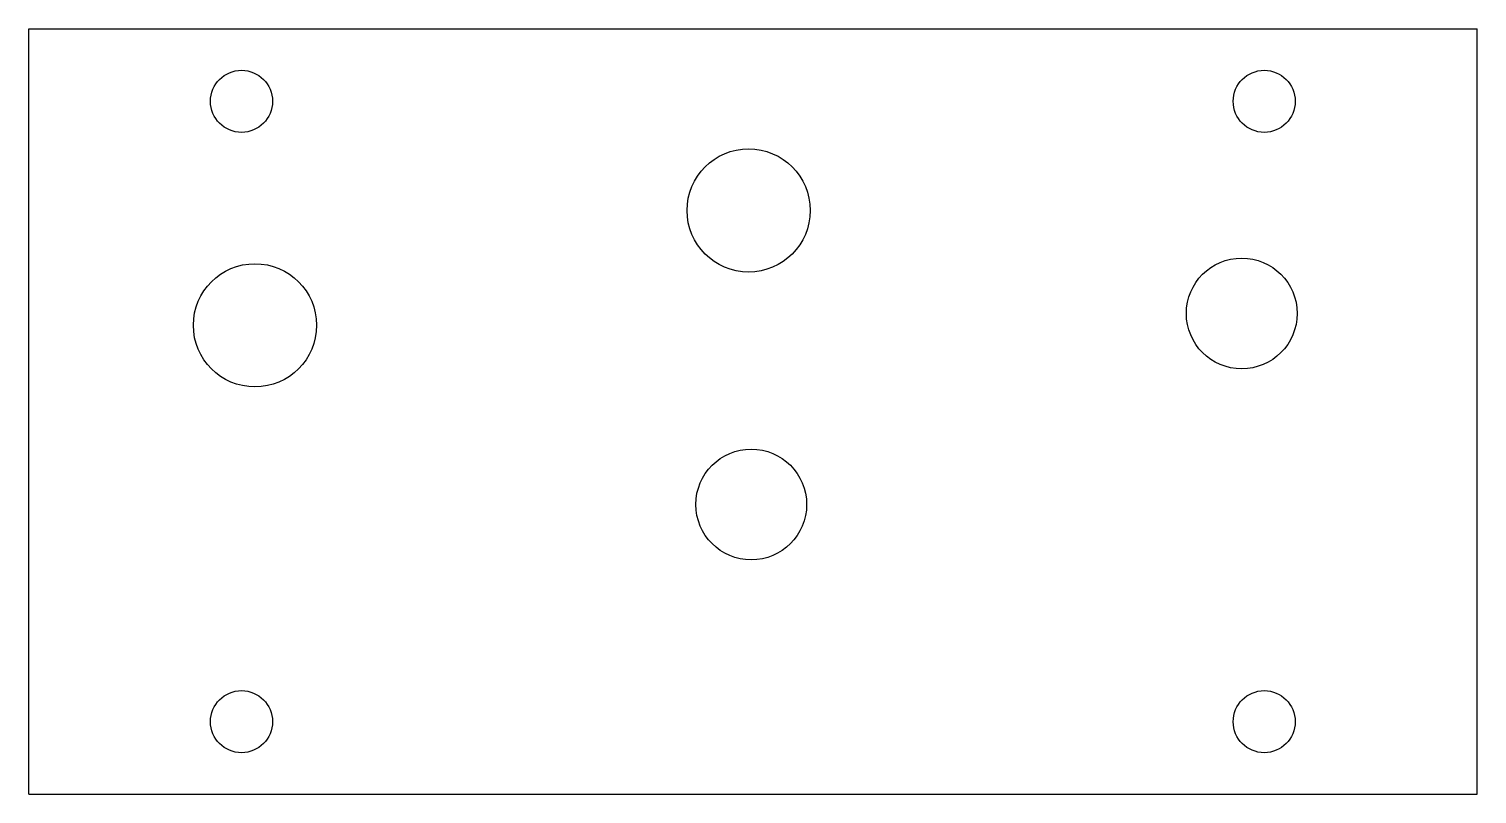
# Model space of a CAD drawing. Header units: inches. Extents: x 1.41 to 4.91, y 0.26 to 2.11.
import ezdxf

# ---------------------------------------------------------------- set-up
doc = ezdxf.new("R2010")
doc.units = ezdxf.units.IN
doc.header["$MEASUREMENT"] = 0

msp = doc.modelspace()

# ---------------------------------------------------------------- linework, layer by layer
at = {"color": 7, "linetype": 'Continuous', "lineweight": 25}
for p, q in [((1.4065, 0.2625), (1.4065, 2.1125)), ((1.4065, 2.1125), (4.9065, 2.1125)), ((4.9065, 0.2625), (4.9065, 2.1125)), ((1.4065, 0.2625), (4.9065, 0.2625))]:
    msp.add_line(p, q, dxfattribs=at)
for centre, radius in [((1.9203, 1.9375), 0.075), ((4.3922, 1.9375), 0.075), ((3.146, 1.6736), 0.1489), ((1.9528, 1.396), 0.1489), ((4.3378, 1.4246), 0.1339), ((3.1523, 0.9627), 0.1339), ((1.9203, 0.4375), 0.075), ((4.3922, 0.4375), 0.075)]:
    msp.add_circle(centre, radius, dxfattribs=at)

doc.saveas('drawing.dxf')
